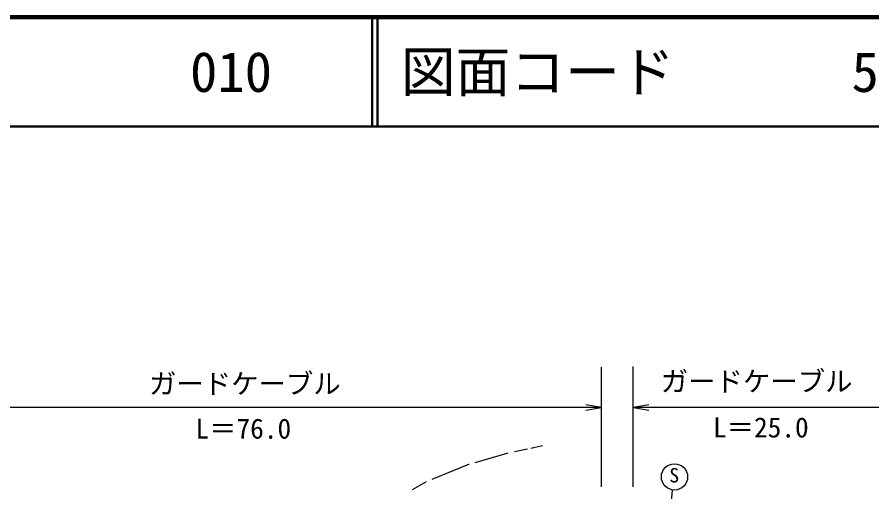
# Model space of a CAD drawing. Units: millimetres, scale not verified. Extents: x 40000 to 680000, y 20000 to 380000.
# Drawn here: x 85354 to 163379, y 336644 to 380000 of the extents above; entities that cross this region are included whole.
import ezdxf
from ezdxf.enums import TextEntityAlignment as Align

# ---------------------------------------------------------------- set-up
doc = ezdxf.new("R2010")
doc.units = ezdxf.units.MM
doc.header["$LTSCALE"] = 1000
for name, color, linetype, lineweight in [('M-BGD', 7, 'Continuous', 25), ('M-STR-STR3', 7, 'Continuous', 25), ('M-STR-STRC', 7, 'Continuous', 25), ('M-TTL', 2, 'Continuous', 140), ('M-TTL-LINE', 7, 'Continuous', 50)]:
    doc.layers.add(name, color=color, linetype=linetype, lineweight=lineweight)
doc.layers.add('M-TTL-TXT', color=7, linetype='Continuous')
doc.styles.add('ＭＳ ゴシック', font='')
doc.styles.get('ＭＳ ゴシック').set_extended_font_data('MS Gothic')

# ---------------------------------------------------------------- blocks, each defined once
blk = doc.blocks.new('open_arrow')
at = {"color": 0, "linetype": 'Continuous', "lineweight": -2}
blk.add_lwpolyline([(7.5, 1.25), (0, 0), (7.5, -1.25)], dxfattribs=at)

msp = doc.modelspace()

# ---------------------------------------------------------------- linework, layer by layer
at = {"layer": 'M-BGD'}
for p, q in [((130076, 340189), (130186, 340212)), ((130749, 340331), (131950, 340584)), ((132252, 340647), (133313, 340871)), ((127170, 339335), (130076, 340189)), ((123236, 337810), (126600, 339167)), ((126600, 339167), (126619, 339172)), ((121433, 336863), (122715, 337599))]:
    msp.add_line(p, q, dxfattribs=at)
at = {"layer": 'M-STR-STR3'}
for p, q in [((138710, 337100), (138710, 348028)), ((141575, 337100), (141575, 348081)), ((138710, 344340), (73595, 344340)), ((164867, 344340), (141575, 344340))]:
    msp.add_line(p, q, dxfattribs=at)
at = {"layer": 'M-STR-STRC'}
msp.add_line((144019, 324499), (145184, 336816), dxfattribs=at)
msp.add_circle((145360, 338016), 1200, dxfattribs=at)
at = {"layer": 'M-TTL'}
msp.add_line((680000, 380000), (40000, 380000), dxfattribs=at)
at = {"layer": 'M-TTL-LINE'}
for p, q in [((117750, 380000), (117750, 370000)), ((118250, 380000), (118250, 370000)), ((40000, 370000), (680000, 370000))]:
    msp.add_line(p, q, dxfattribs=at)

# ---------------------------------------------------------------- block references
at = {"layer": 'M-STR-STR3', "xscale": 193, "yscale": 193, "rotation": 180}
msp.add_blockref('open_arrow', (138710, 344340), dxfattribs=at)
at = {"layer": 'M-STR-STR3', "xscale": 193, "yscale": 193}
msp.add_blockref('open_arrow', (141575, 344340), dxfattribs=at)

# ---------------------------------------------------------------- texts
at = {"layer": 'M-STR-STR3', "style": 'ＭＳ ゴシック'}
for s, p in [('ガードケーブル', (97391, 345061)), ('ガードケーブル', (144109, 345277)), ('L＝76.0', (101636, 340959)), ('L＝25.0', (148873, 341066))]:
    msp.add_text(s, height=1833, dxfattribs=at).set_placement(p, align=Align.BOTTOM_LEFT)
at = {"layer": 'M-STR-STRC', "style": 'ＭＳ ゴシック'}
msp.add_text('S', height=1320, dxfattribs=at).set_placement((144890, 337108), align=Align.BOTTOM_LEFT)
at = {"layer": 'M-TTL-TXT', "style": 'ＭＳ ゴシック'}
for s, p in [('図面コード', (120380, 375000)), ('010', (101142, 375000)), ('55-0', (161521, 375000))]:
    msp.add_text(s, height=3666, dxfattribs=at).set_placement(p, align=Align.MIDDLE_LEFT)

doc.saveas('drawing.dxf')
